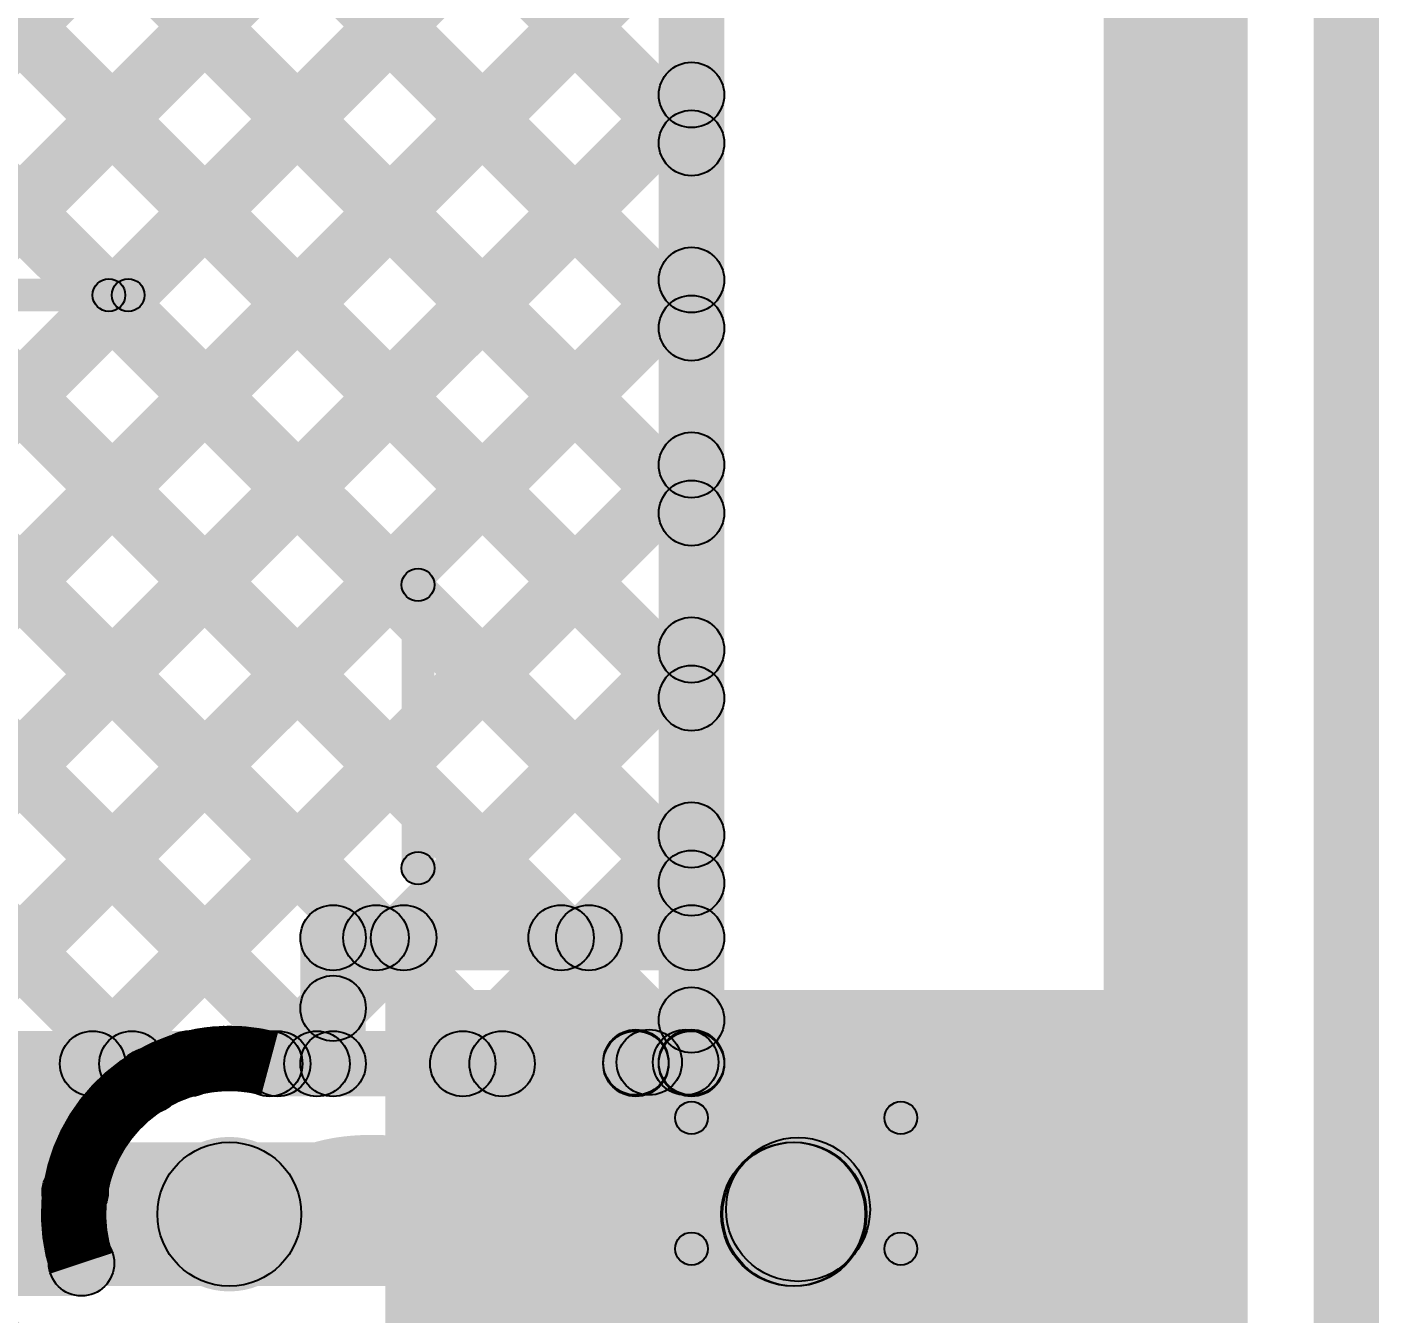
# Model space of a CAD drawing. Header units: millimetres. Extents: x -0.22 to 4.11, y -0.25 to 2.01.
# Drawn here: x 3.693 to 3.8996, y 0.4556 to 0.6523 of the extents above; entities that cross this region are included whole.
import ezdxf

# ---------------------------------------------------------------- set-up
doc = ezdxf.new("R2010")
doc.units = ezdxf.units.MM
doc.header["$MEASUREMENT"] = 0
for name, color, linetype in [('BottomLayer', 5, 'Continuous'), ('BottomOverlay', 54, 'Continuous'), ('BottomPaste', 16, 'Continuous'), ('BottomSolder', 6, 'Continuous'), ('Mechanical2', 216, 'Continuous'), ('TopLayer', 1, 'Continuous'), ('TopOverlay', 2, 'Continuous'), ('TopPaste', 8, 'Continuous'), ('TopSolder', 216, 'Continuous'), ('ViaHoleLayer', 16, 'Continuous')]:
    doc.layers.add(name, color=color, linetype=linetype)

# ---------------------------------------------------------------- blocks, each defined once
blk = doc.blocks.new('TS_1103S_C_C_3')
at = {"layer": 'TopLayer'}
blk.add_hatch(color=1, dxfattribs=at).paths.add_polyline_path([(-0.35433, -0.0689), (-0.23622, -0.0689), (-0.23622, -0.12795), (-0.35433, -0.12795)])
at = {"layer": 'TopOverlay'}
h = blk.add_hatch(color=2, dxfattribs=at)
edge = h.paths.add_edge_path()
edge.add_arc((-0.2372, -0.15059), 0.0025, 0, 360)
for points in [[(-0.2397, -0.15059), (-0.2347, -0.15059), (-0.2347, -0.1939), (-0.2397, -0.1939)], [(-0.19115, -0.23642), (-0.19468, -0.23996), (-0.23897, -0.19567), (-0.23544, -0.19213)], [(0.19291, -0.23569), (0.19291, -0.24069), (-0.18996, -0.24069), (-0.18996, -0.23569)]]:
    blk.add_hatch(color=2, dxfattribs=at).paths.add_polyline_path(points)
h = blk.add_hatch(color=2, dxfattribs=at)
edge = h.paths.add_edge_path()
edge.add_arc((-0.2372, -0.1939), 0.0025, 0, 360)
h = blk.add_hatch(color=2, dxfattribs=at)
edge = h.paths.add_edge_path()
edge.add_arc((-0.2372, -0.1939), 0.0025, 0, 360)
h = blk.add_hatch(color=2, dxfattribs=at)
edge = h.paths.add_edge_path()
edge.add_arc((-0.19291, -0.23819), 0.0025, 0, 360)
h = blk.add_hatch(color=2, dxfattribs=at)
edge = h.paths.add_edge_path()
edge.add_arc((-0.18996, -0.23819), 0.0025, 0, 360)
at = {"layer": 'TopPaste'}
blk.add_hatch(color=8, dxfattribs=at).paths.add_polyline_path([(-0.35433, -0.0689), (-0.23622, -0.0689), (-0.23622, -0.12795), (-0.35433, -0.12795)])
at = {"layer": 'TopSolder'}
blk.add_hatch(color=216, dxfattribs=at).paths.add_polyline_path([(-0.35833, -0.0649), (-0.23222, -0.0649), (-0.23222, -0.13195), (-0.35833, -0.13195)])
at = {"layer": 'TopOverlay'}
for centre in [(-0.2372, -0.15059), (-0.2372, -0.1939), (-0.2372, -0.1939), (-0.19291, -0.23819), (-0.18996, -0.23819)]:
    blk.add_circle(centre, 0.0025, dxfattribs=at)
blk = doc.blocks.new('C___0402_B_18')
at = {"layer": 'BottomLayer'}
for points in [[(-0.0095, 0.0125), (-0.0095, -0.0125), (-0.0275, -0.0125), (-0.0275, 0.0125)], [(0.0275, 0.0125), (0.0275, -0.0125), (0.0095, -0.0125), (0.0095, 0.0125)]]:
    blk.add_hatch(color=5, dxfattribs=at).paths.add_polyline_path(points)
at = {"layer": 'BottomOverlay'}
h = blk.add_hatch(color=54, dxfattribs=at)
edge = h.paths.add_edge_path()
edge.add_arc((-0.031, 0.016), 0.0025, 0, 360)
h = blk.add_hatch(color=54, dxfattribs=at)
edge = h.paths.add_edge_path()
edge.add_arc((-0.031, 0.016), 0.0025, 0, 360)
for points in [[(-0.011, 0.0185), (-0.011, 0.0135), (-0.031, 0.0135), (-0.031, 0.0185)], [(0.031, 0.0185), (0.031, 0.0135), (0.011, 0.0135), (0.011, 0.0185)], [(-0.0285, -0.016), (-0.0335, -0.016), (-0.0335, 0.016), (-0.0285, 0.016)], [(0.0335, -0.016), (0.0285, -0.016), (0.0285, 0.016), (0.0335, 0.016)], [(-0.011, -0.0135), (-0.011, -0.0185), (-0.031, -0.0185), (-0.031, -0.0135)], [(0.031, -0.0135), (0.031, -0.0185), (0.011, -0.0185), (0.011, -0.0135)]]:
    blk.add_hatch(color=54, dxfattribs=at).paths.add_polyline_path(points)
h = blk.add_hatch(color=54, dxfattribs=at)
edge = h.paths.add_edge_path()
edge.add_arc((-0.011, 0.016), 0.0025, 0, 360)
h = blk.add_hatch(color=54, dxfattribs=at)
edge = h.paths.add_edge_path()
edge.add_arc((0.011, 0.016), 0.0025, 0, 360)
h = blk.add_hatch(color=54, dxfattribs=at)
edge = h.paths.add_edge_path()
edge.add_arc((0.031, 0.016), 0.0025, 0, 360)
h = blk.add_hatch(color=54, dxfattribs=at)
edge = h.paths.add_edge_path()
edge.add_arc((0.031, 0.016), 0.0025, 0, 360)
h = blk.add_hatch(color=54, dxfattribs=at)
edge = h.paths.add_edge_path()
edge.add_arc((-0.031, -0.016), 0.0025, 0, 360)
h = blk.add_hatch(color=54, dxfattribs=at)
edge = h.paths.add_edge_path()
edge.add_arc((-0.031, -0.016), 0.0025, 0, 360)
h = blk.add_hatch(color=54, dxfattribs=at)
edge = h.paths.add_edge_path()
edge.add_arc((-0.011, -0.016), 0.0025, 0, 360)
h = blk.add_hatch(color=54, dxfattribs=at)
edge = h.paths.add_edge_path()
edge.add_arc((0.011, -0.016), 0.0025, 0, 360)
h = blk.add_hatch(color=54, dxfattribs=at)
edge = h.paths.add_edge_path()
edge.add_arc((0.031, -0.016), 0.0025, 0, 360)
h = blk.add_hatch(color=54, dxfattribs=at)
edge = h.paths.add_edge_path()
edge.add_arc((0.031, -0.016), 0.0025, 0, 360)
at = {"layer": 'BottomPaste'}
for points in [[(-0.0095, 0.0125), (-0.0095, -0.0125), (-0.0275, -0.0125), (-0.0275, 0.0125)], [(0.0275, 0.0125), (0.0275, -0.0125), (0.0095, -0.0125), (0.0095, 0.0125)]]:
    blk.add_hatch(color=16, dxfattribs=at).paths.add_polyline_path(points)
at = {"layer": 'BottomSolder'}
for points in [[(-0.00714, 0.01486), (-0.00714, -0.01486), (-0.02986, -0.01486), (-0.02986, 0.01486)], [(0.02986, 0.01486), (0.02986, -0.01486), (0.00714, -0.01486), (0.00714, 0.01486)]]:
    blk.add_hatch(color=6, dxfattribs=at).paths.add_polyline_path(points)
at = {"layer": 'BottomOverlay'}
for centre in [(-0.031, 0.016), (-0.031, 0.016), (-0.011, 0.016), (0.011, 0.016), (0.031, 0.016), (0.031, 0.016), (-0.031, -0.016), (-0.031, -0.016), (-0.011, -0.016), (0.011, -0.016), (0.031, -0.016), (0.031, -0.016)]:
    blk.add_circle(centre, 0.0025, dxfattribs=at)

msp = doc.modelspace()

# ---------------------------------------------------------------- hatches: boundary and pattern name
at = {"layer": 'BottomLayer'}
for points in [[(2.42677, 1.7407), (2.43385, 1.74777), (3.70386, 0.47775), (3.69679, 0.47068)], [(2.42677, 1.7407), (2.43385, 1.74777), (3.70386, 0.47775), (3.69679, 0.47068)], [(2.45507, 1.74068), (2.46214, 1.74775), (3.71515, 0.49475), (3.70808, 0.48768)], [(2.45507, 1.74068), (2.46214, 1.74775), (3.71515, 0.49475), (3.70808, 0.48768)], [(2.48337, 1.74067), (2.49044, 1.74774), (3.74083, 0.49735), (3.73376, 0.49028)], [(2.48337, 1.74067), (2.49044, 1.74774), (3.74083, 0.49735), (3.73376, 0.49028)], [(2.51167, 1.74065), (2.51874, 1.74772), (3.76911, 0.49735), (3.76204, 0.49028)], [(2.51167, 1.74065), (2.51874, 1.74772), (3.76911, 0.49735), (3.76204, 0.49028)], [(2.53997, 1.74064), (2.54704, 1.74771), (3.79717, 0.49758), (3.7901, 0.49051)], [(2.53997, 1.74064), (2.54704, 1.74771), (3.79717, 0.49758), (3.7901, 0.49051)], [(2.56827, 1.74062), (2.57534, 1.74769), (3.79807, 0.52497), (3.791, 0.51789)], [(2.56827, 1.74062), (2.57534, 1.74769), (3.79807, 0.52497), (3.791, 0.51789)], [(2.59657, 1.74061), (2.60364, 1.74768), (3.79807, 0.55325), (3.791, 0.54618)], [(2.59657, 1.74061), (2.60364, 1.74768), (3.79807, 0.55325), (3.791, 0.54618)], [(2.62487, 1.74059), (2.63194, 1.74766), (3.79807, 0.58153), (3.791, 0.57446)], [(2.62487, 1.74059), (2.63194, 1.74766), (3.79807, 0.58153), (3.791, 0.57446)], [(2.65317, 1.74058), (2.66024, 1.74765), (3.79807, 0.60982), (3.791, 0.60275)], [(2.65317, 1.74058), (2.66024, 1.74765), (3.79807, 0.60982), (3.791, 0.60275)], [(2.68147, 1.74056), (2.68854, 1.74763), (3.79807, 0.6381), (3.791, 0.63103)], [(2.68147, 1.74056), (2.68854, 1.74763), (3.79807, 0.6381), (3.791, 0.63103)], [(3.87953, 0.38998), (3.85753, 0.38998), (3.85753, 1.41635), (3.87953, 1.41635)], [(3.79953, 0.49404), (3.78953, 0.49404), (3.78953, 1.2205), (3.79953, 1.2205)], [(3.79953, 0.49404), (3.78953, 0.49404), (3.78953, 1.2205), (3.79953, 1.2205)], [(3.0574, 0.01085), (3.05033, 0.01792), (3.791, 0.75859), (3.79807, 0.75152)], [(3.0574, 0.01085), (3.05033, 0.01792), (3.791, 0.75859), (3.79807, 0.75152)], [(3.08568, 0.01085), (3.07861, 0.01792), (3.791, 0.73031), (3.79807, 0.72324)], [(3.08568, 0.01085), (3.07861, 0.01792), (3.791, 0.73031), (3.79807, 0.72324)], [(3.11397, 0.01085), (3.10689, 0.01792), (3.791, 0.70202), (3.79807, 0.69495)], [(3.11397, 0.01085), (3.10689, 0.01792), (3.791, 0.70202), (3.79807, 0.69495)], [(3.14225, 0.01085), (3.13518, 0.01792), (3.791, 0.67374), (3.79807, 0.66667)], [(3.14225, 0.01085), (3.13518, 0.01792), (3.791, 0.67374), (3.79807, 0.66667)], [(3.17053, 0.01085), (3.16346, 0.01792), (3.791, 0.64546), (3.79807, 0.63839)], [(3.17053, 0.01085), (3.16346, 0.01792), (3.791, 0.64546), (3.79807, 0.63839)], [(3.19882, 0.01085), (3.19175, 0.01792), (3.791, 0.61717), (3.79807, 0.6101)], [(3.19882, 0.01085), (3.19175, 0.01792), (3.791, 0.61717), (3.79807, 0.6101)], [(3.2271, 0.01085), (3.22003, 0.01792), (3.791, 0.58889), (3.79807, 0.58182)], [(3.2271, 0.01085), (3.22003, 0.01792), (3.791, 0.58889), (3.79807, 0.58182)], [(3.73482, 0.49028), (3.72775, 0.49735), (3.791, 0.5606), (3.79807, 0.55353)], [(3.73482, 0.49028), (3.72775, 0.49735), (3.791, 0.5606), (3.79807, 0.55353)], [(3.7631, 0.49028), (3.75603, 0.49735), (3.791, 0.53232), (3.79807, 0.52525)], [(3.7631, 0.49028), (3.75603, 0.49735), (3.791, 0.53232), (3.79807, 0.52525)], [(3.79161, 0.49051), (3.78454, 0.49758), (3.791, 0.50403), (3.79807, 0.49696)], [(3.79161, 0.49051), (3.78454, 0.49758), (3.791, 0.50403), (3.79807, 0.49696)], [(3.73006, 0.48882), (3.73006, 0.49882), (3.78603, 0.49882), (3.78603, 0.48882)], [(3.73006, 0.48882), (3.73006, 0.49882), (3.78603, 0.49882), (3.78603, 0.48882)], [(3.78603, 0.48904), (3.78603, 0.49904), (3.79453, 0.49904), (3.79453, 0.48904)], [(3.78603, 0.48904), (3.78603, 0.49904), (3.79453, 0.49904), (3.79453, 0.48904)], [(3.78603, 0.48882), (3.78603, 0.49882), (3.79453, 0.49882), (3.79453, 0.48882)], [(3.78603, 0.48882), (3.78603, 0.49882), (3.79453, 0.49882), (3.79453, 0.48882)], [(3.72389, 0.45982), (3.72389, 0.48182), (3.81028, 0.48182), (3.81028, 0.45982)], [(3.82538, 0.48193), (3.80838, 0.48193), (3.80838, 0.45989), (3.82538, 0.45989)], [(3.68053, 0.45832), (3.68053, 0.46832), (3.7013, 0.46832), (3.7013, 0.45832)], [(3.68053, 0.45832), (3.68053, 0.46832), (3.7013, 0.46832), (3.7013, 0.45832)]]:
    msp.add_hatch(color=5, dxfattribs=at).paths.add_polyline_path(points)
h = msp.add_hatch(color=5, dxfattribs=at)
edge = h.paths.add_edge_path()
edge.add_arc((3.79453, 0.64192), 0.005, 0, 360)
h = msp.add_hatch(color=5, dxfattribs=at)
edge = h.paths.add_edge_path()
edge.add_arc((3.79453, 0.64192), 0.005, 0, 360)
h = msp.add_hatch(color=5, dxfattribs=at)
edge = h.paths.add_edge_path()
edge.add_arc((3.79453, 0.63457), 0.005, 0, 360)
h = msp.add_hatch(color=5, dxfattribs=at)
edge = h.paths.add_edge_path()
edge.add_arc((3.79453, 0.63457), 0.005, 0, 360)
h = msp.add_hatch(color=5, dxfattribs=at)
edge = h.paths.add_edge_path()
edge.add_arc((3.79453, 0.61364), 0.005, 0, 360)
h = msp.add_hatch(color=5, dxfattribs=at)
edge = h.paths.add_edge_path()
edge.add_arc((3.79453, 0.61364), 0.005, 0, 360)
h = msp.add_hatch(color=5, dxfattribs=at)
edge = h.paths.add_edge_path()
edge.add_arc((3.79453, 0.60628), 0.005, 0, 360)
h = msp.add_hatch(color=5, dxfattribs=at)
edge = h.paths.add_edge_path()
edge.add_arc((3.79453, 0.60628), 0.005, 0, 360)
h = msp.add_hatch(color=5, dxfattribs=at)
edge = h.paths.add_edge_path()
edge.add_arc((3.79453, 0.58535), 0.005, 0, 360)
h = msp.add_hatch(color=5, dxfattribs=at)
edge = h.paths.add_edge_path()
edge.add_arc((3.79453, 0.58535), 0.005, 0, 360)
h = msp.add_hatch(color=5, dxfattribs=at)
edge = h.paths.add_edge_path()
edge.add_arc((3.79453, 0.578), 0.005, 0, 360)
h = msp.add_hatch(color=5, dxfattribs=at)
edge = h.paths.add_edge_path()
edge.add_arc((3.79453, 0.578), 0.005, 0, 360)
h = msp.add_hatch(color=5, dxfattribs=at)
edge = h.paths.add_edge_path()
edge.add_arc((3.79453, 0.55707), 0.005, 0, 360)
h = msp.add_hatch(color=5, dxfattribs=at)
edge = h.paths.add_edge_path()
edge.add_arc((3.79453, 0.55707), 0.005, 0, 360)
h = msp.add_hatch(color=5, dxfattribs=at)
edge = h.paths.add_edge_path()
edge.add_arc((3.79453, 0.54971), 0.005, 0, 360)
h = msp.add_hatch(color=5, dxfattribs=at)
edge = h.paths.add_edge_path()
edge.add_arc((3.79453, 0.54971), 0.005, 0, 360)
h = msp.add_hatch(color=5, dxfattribs=at)
edge = h.paths.add_edge_path()
edge.add_arc((3.79453, 0.52878), 0.005, 0, 360)
h = msp.add_hatch(color=5, dxfattribs=at)
edge = h.paths.add_edge_path()
edge.add_arc((3.79453, 0.52878), 0.005, 0, 360)
h = msp.add_hatch(color=5, dxfattribs=at)
edge = h.paths.add_edge_path()
edge.add_arc((3.79453, 0.52143), 0.005, 0, 360)
h = msp.add_hatch(color=5, dxfattribs=at)
edge = h.paths.add_edge_path()
edge.add_arc((3.79453, 0.52143), 0.005, 0, 360)
h = msp.add_hatch(color=5, dxfattribs=at)
edge = h.paths.add_edge_path()
edge.add_arc((3.79453, 0.5005), 0.005, 0, 360)
h = msp.add_hatch(color=5, dxfattribs=at)
edge = h.paths.add_edge_path()
edge.add_arc((3.79453, 0.5005), 0.005, 0, 360)
h = msp.add_hatch(color=5, dxfattribs=at)
edge = h.paths.add_edge_path()
edge.add_arc((3.73006, 0.49382), 0.005, 0, 360)
h = msp.add_hatch(color=5, dxfattribs=at)
edge = h.paths.add_edge_path()
edge.add_arc((3.73006, 0.49382), 0.005, 0, 360)
h = msp.add_hatch(color=5, dxfattribs=at)
edge = h.paths.add_edge_path()
edge.add_arc((3.73006, 0.49382), 0.005, 0, 360)
h = msp.add_hatch(color=5, dxfattribs=at)
edge = h.paths.add_edge_path()
edge.add_arc((3.73006, 0.49382), 0.005, 0, 360)
h = msp.add_hatch(color=5, dxfattribs=at)
edge = h.paths.add_edge_path()
edge.add_arc((3.73128, 0.49382), 0.005, 0, 360)
h = msp.add_hatch(color=5, dxfattribs=at)
edge = h.paths.add_edge_path()
edge.add_arc((3.73128, 0.49382), 0.005, 0, 360)
h = msp.add_hatch(color=5, dxfattribs=at)
edge = h.paths.add_edge_path()
edge.add_arc((3.73729, 0.49382), 0.005, 0, 360)
h = msp.add_hatch(color=5, dxfattribs=at)
edge = h.paths.add_edge_path()
edge.add_arc((3.73729, 0.49382), 0.005, 0, 360)
h = msp.add_hatch(color=5, dxfattribs=at)
edge = h.paths.add_edge_path()
edge.add_arc((3.75957, 0.49382), 0.005, 0, 360)
h = msp.add_hatch(color=5, dxfattribs=at)
edge = h.paths.add_edge_path()
edge.add_arc((3.75957, 0.49382), 0.005, 0, 360)
h = msp.add_hatch(color=5, dxfattribs=at)
edge = h.paths.add_edge_path()
edge.add_arc((3.76558, 0.49382), 0.005, 0, 360)
h = msp.add_hatch(color=5, dxfattribs=at)
edge = h.paths.add_edge_path()
edge.add_arc((3.76558, 0.49382), 0.005, 0, 360)
h = msp.add_hatch(color=5, dxfattribs=at)
edge = h.paths.add_edge_path()
edge.add_arc((3.78603, 0.49404), 0.005, 0, 360)
h = msp.add_hatch(color=5, dxfattribs=at)
edge = h.paths.add_edge_path()
edge.add_arc((3.78603, 0.49404), 0.005, 0, 360)
h = msp.add_hatch(color=5, dxfattribs=at)
edge = h.paths.add_edge_path()
edge.add_arc((3.78603, 0.49382), 0.005, 0, 360)
h = msp.add_hatch(color=5, dxfattribs=at)
edge = h.paths.add_edge_path()
edge.add_arc((3.78603, 0.49382), 0.005, 0, 360)
h = msp.add_hatch(color=5, dxfattribs=at)
edge = h.paths.add_edge_path()
edge.add_arc((3.78603, 0.49382), 0.005, 0, 360)
h = msp.add_hatch(color=5, dxfattribs=at)
edge = h.paths.add_edge_path()
edge.add_arc((3.78603, 0.49382), 0.005, 0, 360)
h = msp.add_hatch(color=5, dxfattribs=at)
edge = h.paths.add_edge_path()
edge.add_arc((3.78807, 0.49404), 0.005, 0, 360)
h = msp.add_hatch(color=5, dxfattribs=at)
edge = h.paths.add_edge_path()
edge.add_arc((3.78807, 0.49404), 0.005, 0, 360)
h = msp.add_hatch(color=5, dxfattribs=at)
edge = h.paths.add_edge_path()
edge.add_arc((3.79364, 0.49404), 0.005, 0, 360)
h = msp.add_hatch(color=5, dxfattribs=at)
edge = h.paths.add_edge_path()
edge.add_arc((3.79364, 0.49404), 0.005, 0, 360)
h = msp.add_hatch(color=5, dxfattribs=at)
edge = h.paths.add_edge_path()
edge.add_arc((3.79453, 0.49404), 0.005, 0, 360)
h = msp.add_hatch(color=5, dxfattribs=at)
edge = h.paths.add_edge_path()
edge.add_arc((3.79453, 0.49404), 0.005, 0, 360)
h = msp.add_hatch(color=5, dxfattribs=at)
edge = h.paths.add_edge_path()
edge.add_arc((3.79453, 0.49404), 0.005, 0, 360)
h = msp.add_hatch(color=5, dxfattribs=at)
edge = h.paths.add_edge_path()
edge.add_arc((3.79453, 0.49404), 0.005, 0, 360)
h = msp.add_hatch(color=5, dxfattribs=at)
edge = h.paths.add_edge_path()
edge.add_arc((3.79453, 0.49382), 0.005, 0, 360)
h = msp.add_hatch(color=5, dxfattribs=at)
edge = h.paths.add_edge_path()
edge.add_arc((3.79453, 0.49382), 0.005, 0, 360)
h = msp.add_hatch(color=5, dxfattribs=at)
edge = h.paths.add_edge_path()
edge.add_arc((3.71161, 0.49121), 0.005, 0, 360)
h = msp.add_hatch(color=5, dxfattribs=at)
edge = h.paths.add_edge_path()
edge.add_arc((3.71161, 0.49121), 0.005, 0, 360)
h = msp.add_hatch(color=5, dxfattribs=at)
edge = h.paths.add_edge_path()
edge.add_arc((3.72389, 0.47082), 0.01181, 0, 360)
h = msp.add_hatch(color=5, dxfattribs=at)
edge = h.paths.add_edge_path()
edge.add_arc((3.72389, 0.47082), 0.011, 0, 360)
h = msp.add_hatch(color=5, dxfattribs=at)
edge = h.paths.add_edge_path()
edge.add_arc((3.81028, 0.47082), 0.011, 0, 360)
h = msp.add_hatch(color=5, dxfattribs=at)
edge = h.paths.add_edge_path()
edge.add_arc((3.70033, 0.47421), 0.005, 0, 360)
h = msp.add_hatch(color=5, dxfattribs=at)
edge = h.paths.add_edge_path()
edge.add_arc((3.70033, 0.47421), 0.005, 0, 360)
h = msp.add_hatch(color=5, dxfattribs=at)
edge = h.paths.add_edge_path()
edge.add_arc((3.7013, 0.46332), 0.005, 0, 360)
h = msp.add_hatch(color=5, dxfattribs=at)
edge = h.paths.add_edge_path()
edge.add_arc((3.7013, 0.46332), 0.005, 0, 360)
h = msp.add_hatch(color=5, dxfattribs=at)
edge = h.paths.add_edge_path()
edge.add_arc((3.7013, 0.46332), 0.005, 0, 360)
h = msp.add_hatch(color=5, dxfattribs=at)
edge = h.paths.add_edge_path()
edge.add_arc((3.7013, 0.46332), 0.005, 0, 360)
at = {"layer": 'Mechanical2'}
msp.add_hatch(color=216, dxfattribs=at).paths.add_polyline_path([(3.8996, -0.08587), (3.8896, -0.08587), (3.8896, 1.84326), (3.8996, 1.84326)])
at = {"layer": 'TopLayer'}
for points in [[(2.85908, 1.33667), (2.86615, 1.34374), (3.71254, 0.49735), (3.70547, 0.49028)], [(2.85908, 1.33667), (2.86615, 1.34374), (3.71254, 0.49735), (3.70547, 0.49028)], [(2.88737, 1.33667), (2.89444, 1.34374), (3.74083, 0.49735), (3.73376, 0.49028)], [(2.88737, 1.33667), (2.89444, 1.34374), (3.74083, 0.49735), (3.73376, 0.49028)], [(2.91565, 1.33667), (2.92272, 1.34374), (3.74985, 0.51662), (3.74278, 0.50954)], [(2.91565, 1.33667), (2.92272, 1.34374), (3.74985, 0.51662), (3.74278, 0.50954)], [(2.94394, 1.33667), (2.95101, 1.34374), (3.77813, 0.51662), (3.77106, 0.50954)], [(2.94394, 1.33667), (2.95101, 1.34374), (3.77813, 0.51662), (3.77106, 0.50954)], [(2.97222, 1.33667), (2.97929, 1.34374), (3.79807, 0.52497), (3.791, 0.51789)], [(2.97222, 1.33667), (2.97929, 1.34374), (3.79807, 0.52497), (3.791, 0.51789)], [(3.0005, 1.33667), (3.00758, 1.34374), (3.79807, 0.55325), (3.791, 0.54618)], [(3.0005, 1.33667), (3.00758, 1.34374), (3.79807, 0.55325), (3.791, 0.54618)], [(3.02879, 1.33667), (3.03586, 1.34374), (3.79807, 0.58153), (3.791, 0.57446)], [(3.02879, 1.33667), (3.03586, 1.34374), (3.79807, 0.58153), (3.791, 0.57446)], [(3.16253, 1.23121), (3.1696, 1.23828), (3.79807, 0.60982), (3.791, 0.60275)], [(3.16253, 1.23121), (3.1696, 1.23828), (3.79807, 0.60982), (3.791, 0.60275)], [(3.19081, 1.23121), (3.19789, 1.23828), (3.79807, 0.6381), (3.791, 0.63103)], [(3.19081, 1.23121), (3.19789, 1.23828), (3.79807, 0.6381), (3.791, 0.63103)], [(3.79953, 0.51308), (3.78953, 0.51308), (3.78953, 1.23475), (3.79953, 1.23475)], [(3.79953, 0.51308), (3.78953, 0.51308), (3.78953, 1.23475), (3.79953, 1.23475)], [(3.59805, 0.5515), (3.59098, 0.55857), (3.791, 0.75859), (3.79807, 0.75152)], [(3.59805, 0.5515), (3.59098, 0.55857), (3.791, 0.75859), (3.79807, 0.75152)], [(3.61219, 0.53736), (3.60512, 0.54443), (3.791, 0.73031), (3.79807, 0.72324)], [(3.61219, 0.53736), (3.60512, 0.54443), (3.791, 0.73031), (3.79807, 0.72324)], [(3.62633, 0.52322), (3.61926, 0.53029), (3.791, 0.70202), (3.79807, 0.69495)], [(3.62633, 0.52322), (3.61926, 0.53029), (3.791, 0.70202), (3.79807, 0.69495)], [(3.64047, 0.50908), (3.6334, 0.51615), (3.791, 0.67374), (3.79807, 0.66667)], [(3.64047, 0.50908), (3.6334, 0.51615), (3.791, 0.67374), (3.79807, 0.66667)], [(3.65462, 0.49493), (3.64755, 0.502), (3.791, 0.64546), (3.79807, 0.63839)], [(3.65462, 0.49493), (3.64755, 0.502), (3.791, 0.64546), (3.79807, 0.63839)], [(3.67825, 0.49028), (3.67118, 0.49735), (3.791, 0.61717), (3.79807, 0.6101)], [(3.67825, 0.49028), (3.67118, 0.49735), (3.791, 0.61717), (3.79807, 0.6101)], [(3.70653, 0.49028), (3.69946, 0.49735), (3.791, 0.58889), (3.79807, 0.58182)], [(3.70653, 0.49028), (3.69946, 0.49735), (3.791, 0.58889), (3.79807, 0.58182)], [(3.75408, 0.50954), (3.74701, 0.51662), (3.791, 0.5606), (3.79807, 0.55353)], [(3.75408, 0.50954), (3.74701, 0.51662), (3.791, 0.5606), (3.79807, 0.55353)], [(3.78236, 0.50954), (3.77529, 0.51662), (3.791, 0.53232), (3.79807, 0.52525)], [(3.78236, 0.50954), (3.77529, 0.51662), (3.791, 0.53232), (3.79807, 0.52525)], [(3.73975, 0.50808), (3.73975, 0.51808), (3.79453, 0.51808), (3.79453, 0.50808)], [(3.73975, 0.50808), (3.73975, 0.51808), (3.79453, 0.51808), (3.79453, 0.50808)], [(3.74475, 0.49382), (3.73475, 0.49382), (3.73475, 0.51308), (3.74475, 0.51308)], [(3.74475, 0.49382), (3.73475, 0.49382), (3.73475, 0.51308), (3.74475, 0.51308)], [(3.73482, 0.49028), (3.72775, 0.49735), (3.73622, 0.50582), (3.74329, 0.49875)], [(3.73482, 0.49028), (3.72775, 0.49735), (3.73622, 0.50582), (3.74329, 0.49875)], [(3.65573, 0.48882), (3.65573, 0.49882), (3.71773, 0.49882), (3.71773, 0.48882)], [(3.65573, 0.48882), (3.65573, 0.49882), (3.71773, 0.49882), (3.71773, 0.48882)], [(3.73006, 0.48882), (3.73006, 0.49882), (3.73975, 0.49882), (3.73975, 0.48882)], [(3.73006, 0.48882), (3.73006, 0.49882), (3.73975, 0.49882), (3.73975, 0.48882)], [(3.64621, 0.45982), (3.64621, 0.48182), (3.72389, 0.48182), (3.72389, 0.45982)], [(3.72389, 0.45982), (3.72389, 0.48182), (3.81007, 0.48182), (3.81007, 0.45982)], [(3.81785, 0.46304), (3.80229, 0.47859), (3.80303, 0.47933), (3.81859, 0.46377)]]:
    msp.add_hatch(color=1, dxfattribs=at).paths.add_polyline_path(points)
h = msp.add_hatch(color=1, dxfattribs=at)
edge = h.paths.add_edge_path()
edge.add_arc((3.79453, 0.64192), 0.005, 0, 360)
h = msp.add_hatch(color=1, dxfattribs=at)
edge = h.paths.add_edge_path()
edge.add_arc((3.79453, 0.64192), 0.005, 0, 360)
h = msp.add_hatch(color=1, dxfattribs=at)
edge = h.paths.add_edge_path()
edge.add_arc((3.79453, 0.63457), 0.005, 0, 360)
h = msp.add_hatch(color=1, dxfattribs=at)
edge = h.paths.add_edge_path()
edge.add_arc((3.79453, 0.63457), 0.005, 0, 360)
h = msp.add_hatch(color=1, dxfattribs=at)
edge = h.paths.add_edge_path()
edge.add_arc((3.79453, 0.61364), 0.005, 0, 360)
h = msp.add_hatch(color=1, dxfattribs=at)
edge = h.paths.add_edge_path()
edge.add_arc((3.79453, 0.61364), 0.005, 0, 360)
h = msp.add_hatch(color=1, dxfattribs=at)
edge = h.paths.add_edge_path()
edge.add_arc((3.79453, 0.60628), 0.005, 0, 360)
h = msp.add_hatch(color=1, dxfattribs=at)
edge = h.paths.add_edge_path()
edge.add_arc((3.79453, 0.60628), 0.005, 0, 360)
h = msp.add_hatch(color=1, dxfattribs=at)
edge = h.paths.add_edge_path()
edge.add_arc((3.79453, 0.58535), 0.005, 0, 360)
h = msp.add_hatch(color=1, dxfattribs=at)
edge = h.paths.add_edge_path()
edge.add_arc((3.79453, 0.58535), 0.005, 0, 360)
h = msp.add_hatch(color=1, dxfattribs=at)
edge = h.paths.add_edge_path()
edge.add_arc((3.79453, 0.578), 0.005, 0, 360)
h = msp.add_hatch(color=1, dxfattribs=at)
edge = h.paths.add_edge_path()
edge.add_arc((3.79453, 0.578), 0.005, 0, 360)
h = msp.add_hatch(color=1, dxfattribs=at)
edge = h.paths.add_edge_path()
edge.add_arc((3.79453, 0.55707), 0.005, 0, 360)
h = msp.add_hatch(color=1, dxfattribs=at)
edge = h.paths.add_edge_path()
edge.add_arc((3.79453, 0.55707), 0.005, 0, 360)
h = msp.add_hatch(color=1, dxfattribs=at)
edge = h.paths.add_edge_path()
edge.add_arc((3.79453, 0.54971), 0.005, 0, 360)
h = msp.add_hatch(color=1, dxfattribs=at)
edge = h.paths.add_edge_path()
edge.add_arc((3.79453, 0.54971), 0.005, 0, 360)
h = msp.add_hatch(color=1, dxfattribs=at)
edge = h.paths.add_edge_path()
edge.add_arc((3.79453, 0.52878), 0.005, 0, 360)
h = msp.add_hatch(color=1, dxfattribs=at)
edge = h.paths.add_edge_path()
edge.add_arc((3.79453, 0.52878), 0.005, 0, 360)
h = msp.add_hatch(color=1, dxfattribs=at)
edge = h.paths.add_edge_path()
edge.add_arc((3.79453, 0.52143), 0.005, 0, 360)
h = msp.add_hatch(color=1, dxfattribs=at)
edge = h.paths.add_edge_path()
edge.add_arc((3.79453, 0.52143), 0.005, 0, 360)
h = msp.add_hatch(color=1, dxfattribs=at)
edge = h.paths.add_edge_path()
edge.add_arc((3.73975, 0.51308), 0.005, 0, 360)
h = msp.add_hatch(color=1, dxfattribs=at)
edge = h.paths.add_edge_path()
edge.add_arc((3.73975, 0.51308), 0.005, 0, 360)
h = msp.add_hatch(color=1, dxfattribs=at)
edge = h.paths.add_edge_path()
edge.add_arc((3.73975, 0.51308), 0.005, 0, 360)
h = msp.add_hatch(color=1, dxfattribs=at)
edge = h.paths.add_edge_path()
edge.add_arc((3.73975, 0.51308), 0.005, 0, 360)
h = msp.add_hatch(color=1, dxfattribs=at)
edge = h.paths.add_edge_path()
edge.add_arc((3.74631, 0.51308), 0.005, 0, 360)
h = msp.add_hatch(color=1, dxfattribs=at)
edge = h.paths.add_edge_path()
edge.add_arc((3.74631, 0.51308), 0.005, 0, 360)
h = msp.add_hatch(color=1, dxfattribs=at)
edge = h.paths.add_edge_path()
edge.add_arc((3.75054, 0.51308), 0.005, 0, 360)
h = msp.add_hatch(color=1, dxfattribs=at)
edge = h.paths.add_edge_path()
edge.add_arc((3.75054, 0.51308), 0.005, 0, 360)
h = msp.add_hatch(color=1, dxfattribs=at)
edge = h.paths.add_edge_path()
edge.add_arc((3.7746, 0.51308), 0.005, 0, 360)
h = msp.add_hatch(color=1, dxfattribs=at)
edge = h.paths.add_edge_path()
edge.add_arc((3.7746, 0.51308), 0.005, 0, 360)
h = msp.add_hatch(color=1, dxfattribs=at)
edge = h.paths.add_edge_path()
edge.add_arc((3.77883, 0.51308), 0.005, 0, 360)
h = msp.add_hatch(color=1, dxfattribs=at)
edge = h.paths.add_edge_path()
edge.add_arc((3.77883, 0.51308), 0.005, 0, 360)
h = msp.add_hatch(color=1, dxfattribs=at)
edge = h.paths.add_edge_path()
edge.add_arc((3.79453, 0.51308), 0.005, 0, 360)
h = msp.add_hatch(color=1, dxfattribs=at)
edge = h.paths.add_edge_path()
edge.add_arc((3.79453, 0.51308), 0.005, 0, 360)
h = msp.add_hatch(color=1, dxfattribs=at)
edge = h.paths.add_edge_path()
edge.add_arc((3.79453, 0.51308), 0.005, 0, 360)
h = msp.add_hatch(color=1, dxfattribs=at)
edge = h.paths.add_edge_path()
edge.add_arc((3.79453, 0.51308), 0.005, 0, 360)
h = msp.add_hatch(color=1, dxfattribs=at)
edge = h.paths.add_edge_path()
edge.add_arc((3.73975, 0.50229), 0.005, 0, 360)
h = msp.add_hatch(color=1, dxfattribs=at)
edge = h.paths.add_edge_path()
edge.add_arc((3.73975, 0.50229), 0.005, 0, 360)
h = msp.add_hatch(color=1, dxfattribs=at)
edge = h.paths.add_edge_path()
edge.add_arc((3.703, 0.49382), 0.005, 0, 360)
h = msp.add_hatch(color=1, dxfattribs=at)
edge = h.paths.add_edge_path()
edge.add_arc((3.703, 0.49382), 0.005, 0, 360)
h = msp.add_hatch(color=1, dxfattribs=at)
edge = h.paths.add_edge_path()
edge.add_arc((3.70901, 0.49382), 0.005, 0, 360)
h = msp.add_hatch(color=1, dxfattribs=at)
edge = h.paths.add_edge_path()
edge.add_arc((3.70901, 0.49382), 0.005, 0, 360)
h = msp.add_hatch(color=1, dxfattribs=at)
edge = h.paths.add_edge_path()
edge.add_arc((3.71773, 0.49382), 0.005, 0, 360)
h = msp.add_hatch(color=1, dxfattribs=at)
edge = h.paths.add_edge_path()
edge.add_arc((3.71773, 0.49382), 0.005, 0, 360)
h = msp.add_hatch(color=1, dxfattribs=at)
edge = h.paths.add_edge_path()
edge.add_arc((3.71773, 0.49382), 0.005, 0, 360)
h = msp.add_hatch(color=1, dxfattribs=at)
edge = h.paths.add_edge_path()
edge.add_arc((3.71773, 0.49382), 0.005, 0, 360)
h = msp.add_hatch(color=1, dxfattribs=at)
edge = h.paths.add_edge_path()
edge.add_arc((3.73006, 0.49382), 0.005, 0, 360)
h = msp.add_hatch(color=1, dxfattribs=at)
edge = h.paths.add_edge_path()
edge.add_arc((3.73006, 0.49382), 0.005, 0, 360)
h = msp.add_hatch(color=1, dxfattribs=at)
edge = h.paths.add_edge_path()
edge.add_arc((3.73006, 0.49382), 0.005, 0, 360)
h = msp.add_hatch(color=1, dxfattribs=at)
edge = h.paths.add_edge_path()
edge.add_arc((3.73006, 0.49382), 0.005, 0, 360)
h = msp.add_hatch(color=1, dxfattribs=at)
edge = h.paths.add_edge_path()
edge.add_arc((3.73128, 0.49382), 0.005, 0, 360)
h = msp.add_hatch(color=1, dxfattribs=at)
edge = h.paths.add_edge_path()
edge.add_arc((3.73128, 0.49382), 0.005, 0, 360)
h = msp.add_hatch(color=1, dxfattribs=at)
edge = h.paths.add_edge_path()
edge.add_arc((3.73729, 0.49382), 0.005, 0, 360)
h = msp.add_hatch(color=1, dxfattribs=at)
edge = h.paths.add_edge_path()
edge.add_arc((3.73729, 0.49382), 0.005, 0, 360)
h = msp.add_hatch(color=1, dxfattribs=at)
edge = h.paths.add_edge_path()
edge.add_arc((3.73975, 0.49382), 0.005, 0, 360)
h = msp.add_hatch(color=1, dxfattribs=at)
edge = h.paths.add_edge_path()
edge.add_arc((3.73975, 0.49382), 0.005, 0, 360)
h = msp.add_hatch(color=1, dxfattribs=at)
edge = h.paths.add_edge_path()
edge.add_arc((3.73975, 0.49382), 0.005, 0, 360)
h = msp.add_hatch(color=1, dxfattribs=at)
edge = h.paths.add_edge_path()
edge.add_arc((3.73975, 0.49382), 0.005, 0, 360)
h = msp.add_hatch(color=1, dxfattribs=at)
edge = h.paths.add_edge_path()
edge.add_arc((3.72389, 0.47082), 0.01181, 0, 360)
h = msp.add_hatch(color=1, dxfattribs=at)
edge = h.paths.add_edge_path()
edge.add_arc((3.72389, 0.47082), 0.011, 0, 360)
h = msp.add_hatch(color=1, dxfattribs=at)
edge = h.paths.add_edge_path()
edge.add_arc((3.72389, 0.47082), 0.011, 0, 360)
h = msp.add_hatch(color=1, dxfattribs=at)
edge = h.paths.add_edge_path()
edge.add_arc((3.81007, 0.47082), 0.011, 0, 360)
h = msp.add_hatch(color=1, dxfattribs=at)
edge = h.paths.add_edge_path()
edge.add_arc((3.81007, 0.47082), 0.011, 0, 360)
h = msp.add_hatch(color=1, dxfattribs=at)
edge = h.paths.add_edge_path()
edge.add_arc((3.81081, 0.47155), 0.011, 0, 360)
at = {"layer": 'ViaHoleLayer'}
h = msp.add_hatch(color=16, dxfattribs=at)
edge = h.paths.add_edge_path()
edge.add_arc((3.72389, 0.47082), 0.00591, 0, 360)

# ---------------------------------------------------------------- linework, layer by layer
at = {"layer": 'BottomLayer', "const_width": 0.01}
msp.add_lwpolyline([(3.7013, 0.46332, -0.597045), (3.73006, 0.49382)], format="xyb", dxfattribs=at)
msp.add_lwpolyline([(3.7013, 0.46332, -0.597045), (3.73006, 0.49382)], format="xyb", dxfattribs=at)
at = {"layer": 'BottomLayer'}
for centre, radius in [((3.79453, 0.64192), 0.005), ((3.79453, 0.64192), 0.005), ((3.79453, 0.63457), 0.005), ((3.79453, 0.63457), 0.005), ((3.79453, 0.61364), 0.005), ((3.79453, 0.61364), 0.005), ((3.79453, 0.60628), 0.005), ((3.79453, 0.60628), 0.005), ((3.79453, 0.58535), 0.005), ((3.79453, 0.58535), 0.005), ((3.79453, 0.578), 0.005), ((3.79453, 0.578), 0.005), ((3.79453, 0.55707), 0.005), ((3.79453, 0.55707), 0.005), ((3.79453, 0.54971), 0.005), ((3.79453, 0.54971), 0.005), ((3.79453, 0.52878), 0.005), ((3.79453, 0.52878), 0.005), ((3.79453, 0.52143), 0.005), ((3.79453, 0.52143), 0.005), ((3.79453, 0.5005), 0.005), ((3.79453, 0.5005), 0.005), ((3.73006, 0.49382), 0.005), ((3.73006, 0.49382), 0.005), ((3.73006, 0.49382), 0.005), ((3.73006, 0.49382), 0.005), ((3.73128, 0.49382), 0.005), ((3.73128, 0.49382), 0.005), ((3.73729, 0.49382), 0.005), ((3.73729, 0.49382), 0.005), ((3.75957, 0.49382), 0.005), ((3.75957, 0.49382), 0.005), ((3.76558, 0.49382), 0.005), ((3.76558, 0.49382), 0.005), ((3.78603, 0.49404), 0.005), ((3.78603, 0.49404), 0.005), ((3.78603, 0.49382), 0.005), ((3.78603, 0.49382), 0.005), ((3.78603, 0.49382), 0.005), ((3.78603, 0.49382), 0.005), ((3.78807, 0.49404), 0.005), ((3.78807, 0.49404), 0.005), ((3.79364, 0.49404), 0.005), ((3.79364, 0.49404), 0.005), ((3.79453, 0.49404), 0.005), ((3.79453, 0.49404), 0.005), ((3.79453, 0.49404), 0.005), ((3.79453, 0.49404), 0.005), ((3.79453, 0.49382), 0.005), ((3.79453, 0.49382), 0.005), ((3.71161, 0.49121), 0.005), ((3.71161, 0.49121), 0.005), ((3.72389, 0.47082), 0.011), ((3.81028, 0.47082), 0.011), ((3.70033, 0.47421), 0.005), ((3.70033, 0.47421), 0.005), ((3.7013, 0.46332), 0.005), ((3.7013, 0.46332), 0.005), ((3.7013, 0.46332), 0.005), ((3.7013, 0.46332), 0.005)]:
    msp.add_circle(centre, radius, dxfattribs=at)
at = {"layer": 'TopLayer', "const_width": 0.01}
msp.add_lwpolyline([(3.71773, 0.49382, -0.131624), (3.73006, 0.49382)], format="xyb", dxfattribs=at)
msp.add_lwpolyline([(3.71773, 0.49382, -0.131624), (3.73006, 0.49382)], format="xyb", dxfattribs=at)
at = {"layer": 'TopLayer'}
for centre, radius in [((3.79453, 0.64192), 0.005), ((3.79453, 0.64192), 0.005), ((3.79453, 0.63457), 0.005), ((3.79453, 0.63457), 0.005), ((3.79453, 0.61364), 0.005), ((3.79453, 0.61364), 0.005), ((3.79453, 0.60628), 0.005), ((3.79453, 0.60628), 0.005), ((3.79453, 0.58535), 0.005), ((3.79453, 0.58535), 0.005), ((3.79453, 0.578), 0.005), ((3.79453, 0.578), 0.005), ((3.79453, 0.55707), 0.005), ((3.79453, 0.55707), 0.005), ((3.79453, 0.54971), 0.005), ((3.79453, 0.54971), 0.005), ((3.79453, 0.52878), 0.005), ((3.79453, 0.52878), 0.005), ((3.79453, 0.52143), 0.005), ((3.79453, 0.52143), 0.005), ((3.73975, 0.51308), 0.005), ((3.73975, 0.51308), 0.005), ((3.73975, 0.51308), 0.005), ((3.73975, 0.51308), 0.005), ((3.74631, 0.51308), 0.005), ((3.74631, 0.51308), 0.005), ((3.75054, 0.51308), 0.005), ((3.75054, 0.51308), 0.005), ((3.7746, 0.51308), 0.005), ((3.7746, 0.51308), 0.005), ((3.77883, 0.51308), 0.005), ((3.77883, 0.51308), 0.005), ((3.79453, 0.51308), 0.005), ((3.79453, 0.51308), 0.005), ((3.79453, 0.51308), 0.005), ((3.79453, 0.51308), 0.005), ((3.73975, 0.50229), 0.005), ((3.73975, 0.50229), 0.005), ((3.703, 0.49382), 0.005), ((3.703, 0.49382), 0.005), ((3.70901, 0.49382), 0.005), ((3.70901, 0.49382), 0.005), ((3.71773, 0.49382), 0.005), ((3.71773, 0.49382), 0.005), ((3.71773, 0.49382), 0.005), ((3.71773, 0.49382), 0.005), ((3.73006, 0.49382), 0.005), ((3.73006, 0.49382), 0.005), ((3.73006, 0.49382), 0.005), ((3.73006, 0.49382), 0.005), ((3.73128, 0.49382), 0.005), ((3.73128, 0.49382), 0.005), ((3.73729, 0.49382), 0.005), ((3.73729, 0.49382), 0.005), ((3.73975, 0.49382), 0.005), ((3.73975, 0.49382), 0.005), ((3.73975, 0.49382), 0.005), ((3.73975, 0.49382), 0.005), ((3.72389, 0.47082), 0.011), ((3.72389, 0.47082), 0.011), ((3.81007, 0.47082), 0.011), ((3.81007, 0.47082), 0.011), ((3.81081, 0.47155), 0.011)]:
    msp.add_circle(centre, radius, dxfattribs=at)

# ---------------------------------------------------------------- block references
for name, p, rotation in [('TS_1103S_C_C_3', (3.51553, 0.37313), 180), ('C___0402_B_18', (3.81053, 0.45454), 270)]:
    msp.add_blockref(name, p, dxfattribs=dict(rotation=rotation))

# ---------------------------------------------------------------- texts
at = {"layer": 'BottomOverlay', "text_generation_flag": 2}
msp.add_text('C2', height=0.06, dxfattribs=at).set_placement((3.77666, 0.42205))

doc.saveas('drawing.dxf')
